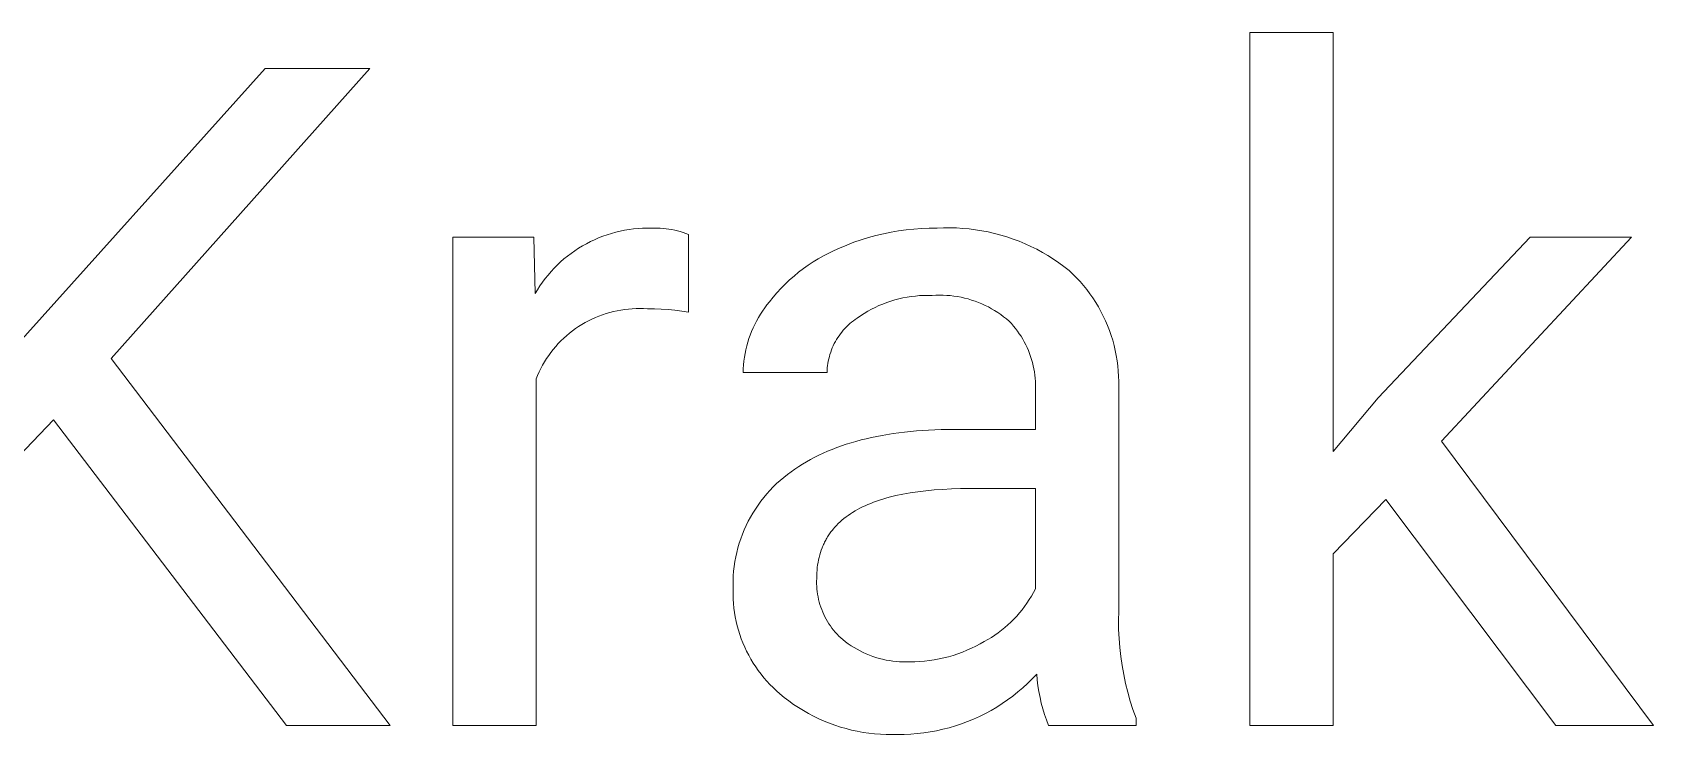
# Model space of a CAD drawing. Header units: millimetres. Extents: x -987 to 2591, y -102 to 2398.
# Drawn here: x 1936.8 to 2020.5, y 180.5 to 216.7 of the extents above; entities that cross this region are included whole.
import ezdxf

# ---------------------------------------------------------------- set-up
doc = ezdxf.new("R2010")
doc.units = ezdxf.units.MM
doc.header["$MEASUREMENT"] = 0
doc.layers.add('Domyślny', color=7, linetype='Continuous', true_color=0x000000)

msp = doc.modelspace()

# ---------------------------------------------------------------- linework, layer by layer
at = {"layer": 'Domyślny', "color": 18, "lineweight": 15, "true_color": 0x000000}
for p, q in [((1999.632, 180.913), (1999.632, 216.654)), ((1999.632, 216.654), (2003.933, 216.654)), ((2003.933, 216.654), (2003.933, 195.042)), ((1933.755, 198.042), (1948.814, 214.793)), ((1954.211, 214.793), (1940.879, 199.841)), ((1948.814, 214.793), (1954.211, 214.793)), ((1958.5, 180.92), (1958.5, 206.094)), ((1958.5, 206.094), (1962.682, 206.094)), ((1962.682, 206.094), (1962.753, 203.187)), ((1965.39, 205.761), (1965.597, 205.868)), ((1965.597, 205.868), (1965.808, 205.968)), ((1965.808, 205.968), (1966.023, 206.06)), ((1966.023, 206.06), (1966.24, 206.145)), ((1966.24, 206.145), (1966.46, 206.222)), ((1966.46, 206.222), (1966.683, 206.292)), ((1966.683, 206.292), (1966.908, 206.353)), ((1966.908, 206.353), (1967.135, 206.407)), ((1967.135, 206.407), (1967.364, 206.453)), ((1967.364, 206.453), (1967.594, 206.491)), ((1967.594, 206.491), (1967.826, 206.52)), ((1967.826, 206.52), (1968.058, 206.542)), ((1968.058, 206.542), (1968.291, 206.556)), ((1968.291, 206.556), (1968.524, 206.561)), ((1968.524, 206.561), (1968.758, 206.558)), ((1968.758, 206.558), (1968.907, 206.564)), ((1968.907, 206.564), (1969.057, 206.564)), ((1969.057, 206.564), (1969.207, 206.559)), ((1969.207, 206.559), (1969.357, 206.549)), ((1969.357, 206.549), (1969.506, 206.534)), ((1969.506, 206.534), (1969.654, 206.514)), ((1969.654, 206.514), (1969.802, 206.49)), ((1969.802, 206.49), (1969.949, 206.46)), ((1969.949, 206.46), (1970.095, 206.425)), ((1970.095, 206.425), (1970.239, 206.385)), ((1970.239, 206.385), (1970.383, 206.34)), ((1970.383, 206.34), (1970.524, 206.291)), ((1970.524, 206.291), (1970.664, 206.237)), ((1970.664, 206.237), (1970.664, 202.234)), ((1978.822, 205.691), (1979.194, 205.832)), ((1979.194, 205.832), (1979.57, 205.961)), ((1979.57, 205.961), (1979.95, 206.078)), ((1979.95, 206.078), (1980.334, 206.183)), ((1980.334, 206.183), (1980.72, 206.275)), ((1980.72, 206.275), (1981.11, 206.354)), ((1981.11, 206.354), (1981.502, 206.421)), ((1981.502, 206.421), (1981.896, 206.475)), ((1981.896, 206.475), (1982.291, 206.516)), ((1982.291, 206.516), (1982.688, 206.544)), ((1982.688, 206.544), (1983.085, 206.559)), ((1983.085, 206.559), (1983.483, 206.562)), ((1983.483, 206.562), (1983.815, 206.576)), ((1983.815, 206.576), (1984.148, 206.579)), ((1984.148, 206.579), (1984.481, 206.571)), ((1984.481, 206.571), (1984.813, 206.552)), ((1984.813, 206.552), (1985.144, 206.522)), ((1985.144, 206.522), (1985.474, 206.481)), ((1985.474, 206.481), (1985.803, 206.428)), ((1985.803, 206.428), (1986.13, 206.365)), ((1986.13, 206.365), (1986.454, 206.29)), ((1986.454, 206.29), (1986.776, 206.205)), ((1986.776, 206.205), (1987.094, 206.109)), ((1987.094, 206.109), (1987.409, 206.002)), ((1987.409, 206.002), (1987.721, 205.885)), ((1987.721, 205.885), (1988.028, 205.757)), ((2006.244, 197.806), (2014.083, 206.098)), ((2019.313, 206.098), (2009.52, 195.579)), ((2014.083, 206.098), (2019.313, 206.098)), ((1964.061, 204.819), (1964.236, 204.973)), ((1964.236, 204.973), (1964.416, 205.121)), ((1964.416, 205.121), (1964.602, 205.263)), ((1964.602, 205.263), (1964.792, 205.397)), ((1964.792, 205.397), (1964.987, 205.526)), ((1964.987, 205.526), (1965.187, 205.647)), ((1965.187, 205.647), (1965.39, 205.761)), ((1977.094, 204.825), (1977.357, 204.986)), ((1977.357, 204.986), (1977.624, 205.138)), ((1977.624, 205.138), (1977.896, 205.28)), ((1977.896, 205.28), (1978.174, 205.414)), ((1978.174, 205.414), (1978.455, 205.537)), ((1978.455, 205.537), (1978.822, 205.691)), ((1988.028, 205.757), (1988.331, 205.619)), ((1988.331, 205.619), (1988.629, 205.471)), ((1988.629, 205.471), (1988.922, 205.314)), ((1988.922, 205.314), (1989.209, 205.146)), ((1989.209, 205.146), (1989.491, 204.969)), ((1989.491, 204.969), (1989.766, 204.782)), ((1963.27, 203.963), (1963.416, 204.145)), ((1963.416, 204.145), (1963.568, 204.322)), ((1963.568, 204.322), (1963.727, 204.493)), ((1963.727, 204.493), (1963.891, 204.659)), ((1963.891, 204.659), (1964.061, 204.819)), ((1976.106, 204.094), (1976.344, 204.289)), ((1976.344, 204.289), (1976.588, 204.476)), ((1976.588, 204.476), (1976.838, 204.655)), ((1976.838, 204.655), (1977.094, 204.825)), ((1989.766, 204.782), (1990.035, 204.586)), ((1990.035, 204.586), (1990.298, 204.382)), ((1990.298, 204.382), (1990.494, 204.198)), ((1990.494, 204.198), (1990.683, 204.007)), ((1962.753, 203.187), (1962.872, 203.387)), ((1962.872, 203.387), (1962.998, 203.584)), ((1962.998, 203.584), (1963.131, 203.776)), ((1963.131, 203.776), (1963.27, 203.963)), ((1975.227, 203.234), (1975.435, 203.46)), ((1975.435, 203.46), (1975.652, 203.679)), ((1975.652, 203.679), (1975.875, 203.89)), ((1975.875, 203.89), (1976.106, 204.094)), ((1990.683, 204.007), (1990.866, 203.81)), ((1990.866, 203.81), (1991.042, 203.606)), ((1991.042, 203.606), (1991.211, 203.397)), ((1991.211, 203.397), (1991.372, 203.182)), ((1974.478, 202.285), (1974.591, 202.448)), ((1974.591, 202.448), (1974.71, 202.607)), ((1974.71, 202.607), (1974.834, 202.761)), ((1974.834, 202.761), (1975.026, 203.001)), ((1975.026, 203.001), (1975.227, 203.234)), ((1980.293, 202.477), (1980.099, 202.38)), ((1980.49, 202.567), (1980.293, 202.477)), ((1980.69, 202.65), (1980.49, 202.567)), ((1980.892, 202.727), (1980.69, 202.65)), ((1981.098, 202.796), (1980.892, 202.727)), ((1981.305, 202.859), (1981.098, 202.796)), ((1981.514, 202.914), (1981.305, 202.859)), ((1981.726, 202.963), (1981.514, 202.914)), ((1981.938, 203.004), (1981.726, 202.963)), ((1982.152, 203.037), (1981.938, 203.004)), ((1982.367, 203.064), (1982.152, 203.037)), ((1982.583, 203.083), (1982.367, 203.064)), ((1982.8, 203.094), (1982.583, 203.083)), ((1983.016, 203.098), (1982.8, 203.094)), ((1983.233, 203.095), (1983.016, 203.098)), ((1983.42, 203.105), (1983.233, 203.095)), ((1983.607, 203.109), (1983.42, 203.105)), ((1983.794, 203.107), (1983.607, 203.109)), ((1983.982, 203.098), (1983.794, 203.107)), ((1984.168, 203.083), (1983.982, 203.098)), ((1984.354, 203.061), (1984.168, 203.083)), ((1984.54, 203.033), (1984.354, 203.061)), ((1984.724, 202.998), (1984.54, 203.033)), ((1984.907, 202.957), (1984.724, 202.998)), ((1985.088, 202.91), (1984.907, 202.957)), ((1985.267, 202.857), (1985.088, 202.91)), ((1985.445, 202.797), (1985.267, 202.857)), ((1985.621, 202.732), (1985.445, 202.797)), ((1985.794, 202.66), (1985.621, 202.732)), ((1985.964, 202.582), (1985.794, 202.66)), ((1986.132, 202.499), (1985.964, 202.582)), ((1986.297, 202.41), (1986.132, 202.499)), ((1991.372, 203.182), (1991.526, 202.962)), ((1991.526, 202.962), (1991.673, 202.736)), ((1991.673, 202.736), (1991.812, 202.506)), ((1991.812, 202.506), (1991.942, 202.271)), ((1965.159, 201.595), (1964.993, 201.491)), ((1965.329, 201.694), (1965.159, 201.595)), ((1965.502, 201.787), (1965.329, 201.694)), ((1965.678, 201.874), (1965.502, 201.787)), ((1965.857, 201.954), (1965.678, 201.874)), ((1966.039, 202.029), (1965.857, 201.954)), ((1966.223, 202.097), (1966.039, 202.029)), ((1966.41, 202.158), (1966.223, 202.097)), ((1966.598, 202.214), (1966.41, 202.158)), ((1966.788, 202.262), (1966.598, 202.214)), ((1966.98, 202.305), (1966.788, 202.262)), ((1967.173, 202.34), (1966.98, 202.305)), ((1967.367, 202.369), (1967.173, 202.34)), ((1967.563, 202.391), (1967.367, 202.369)), ((1967.758, 202.406), (1967.563, 202.391)), ((1967.954, 202.415), (1967.758, 202.406)), ((1968.151, 202.417), (1967.954, 202.415)), ((1968.347, 202.412), (1968.151, 202.417)), ((1968.543, 202.4), (1968.347, 202.412)), ((1968.898, 202.399), (1968.543, 202.4)), ((1969.253, 202.387), (1968.898, 202.399)), ((1969.607, 202.365), (1969.253, 202.387)), ((1969.961, 202.332), (1969.607, 202.365)), ((1970.313, 202.288), (1969.961, 202.332)), ((1970.664, 202.234), (1970.313, 202.288)), ((1973.998, 201.42), (1974.082, 201.599)), ((1974.082, 201.599), (1974.172, 201.775)), ((1974.172, 201.775), (1974.269, 201.949)), ((1974.269, 201.949), (1974.371, 202.119)), ((1974.371, 202.119), (1974.478, 202.285)), ((1978.982, 201.639), (1978.893, 201.558)), ((1979.073, 201.716), (1978.982, 201.639)), ((1979.166, 201.79), (1979.073, 201.716)), ((1979.262, 201.86), (1979.166, 201.79)), ((1979.361, 201.927), (1979.262, 201.86)), ((1979.539, 202.05), (1979.361, 201.927)), ((1979.722, 202.166), (1979.539, 202.05)), ((1979.909, 202.276), (1979.722, 202.166)), ((1980.099, 202.38), (1979.909, 202.276)), ((1986.458, 202.315), (1986.297, 202.41)), ((1986.616, 202.215), (1986.458, 202.315)), ((1986.771, 202.109), (1986.616, 202.215)), ((1986.922, 201.998), (1986.771, 202.109)), ((1987.069, 201.882), (1986.922, 201.998)), ((1987.212, 201.761), (1987.069, 201.882)), ((1987.324, 201.64), (1987.212, 201.761)), ((1987.432, 201.516), (1987.324, 201.64)), ((1991.942, 202.271), (1992.065, 202.032)), ((1992.065, 202.032), (1992.179, 201.788)), ((1992.179, 201.788), (1992.284, 201.541)), ((1964.221, 200.886), (1964.08, 200.749)), ((1964.367, 201.017), (1964.221, 200.886)), ((1964.517, 201.144), (1964.367, 201.017)), ((1964.672, 201.265), (1964.517, 201.144)), ((1964.831, 201.381), (1964.672, 201.265)), ((1964.993, 201.491), (1964.831, 201.381)), ((1973.721, 200.677), (1973.781, 200.866)), ((1973.781, 200.866), (1973.847, 201.053)), ((1973.847, 201.053), (1973.919, 201.238)), ((1973.919, 201.238), (1973.998, 201.42)), ((1978.297, 200.817), (1978.238, 200.713)), ((1978.36, 200.918), (1978.297, 200.817)), ((1978.427, 201.017), (1978.36, 200.918)), ((1978.496, 201.114), (1978.427, 201.017)), ((1978.57, 201.208), (1978.496, 201.114)), ((1978.646, 201.3), (1978.57, 201.208)), ((1978.725, 201.389), (1978.646, 201.3)), ((1978.808, 201.475), (1978.725, 201.389)), ((1978.893, 201.558), (1978.808, 201.475)), ((1987.536, 201.388), (1987.432, 201.516)), ((1987.635, 201.257), (1987.536, 201.388)), ((1987.73, 201.122), (1987.635, 201.257)), ((1987.82, 200.985), (1987.73, 201.122)), ((1987.906, 200.844), (1987.82, 200.985)), ((1987.986, 200.7), (1987.906, 200.844)), ((1992.284, 201.541), (1992.381, 201.29)), ((1992.381, 201.29), (1992.47, 201.036)), ((1992.47, 201.036), (1992.55, 200.779)), ((1992.55, 200.779), (1992.62, 200.52)), ((1963.449, 199.999), (1963.339, 199.836)), ((1963.565, 200.158), (1963.449, 199.999)), ((1963.686, 200.312), (1963.565, 200.158)), ((1963.812, 200.462), (1963.686, 200.312)), ((1963.944, 200.608), (1963.812, 200.462)), ((1964.08, 200.749), (1963.944, 200.608)), ((1973.546, 199.905), (1973.58, 200.1)), ((1973.58, 200.1), (1973.621, 200.294)), ((1973.621, 200.294), (1973.668, 200.487)), ((1973.668, 200.487), (1973.721, 200.677)), ((1977.928, 199.941), (1977.899, 199.825)), ((1977.96, 200.055), (1977.928, 199.941)), ((1977.997, 200.169), (1977.96, 200.055)), ((1978.038, 200.281), (1977.997, 200.169)), ((1978.082, 200.392), (1978.038, 200.281)), ((1978.13, 200.501), (1978.082, 200.392)), ((1978.182, 200.608), (1978.13, 200.501)), ((1978.238, 200.713), (1978.182, 200.608)), ((1988.062, 200.554), (1987.986, 200.7)), ((1988.133, 200.406), (1988.062, 200.554)), ((1988.198, 200.255), (1988.133, 200.406)), ((1988.259, 200.101), (1988.198, 200.255)), ((1988.314, 199.946), (1988.259, 200.101)), ((1988.363, 199.789), (1988.314, 199.946)), ((1992.62, 200.52), (1992.682, 200.258)), ((1992.682, 200.258), (1992.735, 199.995)), ((1992.735, 199.995), (1992.779, 199.729)), ((1940.879, 199.841), (1955.259, 180.922)), ((1962.956, 199.151), (1962.875, 198.972)), ((1963.043, 199.327), (1962.956, 199.151)), ((1963.135, 199.5), (1963.043, 199.327)), ((1963.234, 199.67), (1963.135, 199.5)), ((1963.339, 199.836), (1963.234, 199.67)), ((1973.475, 199.116), (1973.483, 199.314)), ((1977.812, 199.116), (1973.475, 199.116)), ((1973.483, 199.314), (1973.497, 199.511)), ((1973.497, 199.511), (1973.518, 199.709)), ((1973.518, 199.709), (1973.546, 199.905)), ((1977.816, 199.235), (1977.812, 199.116)), ((1977.824, 199.354), (1977.816, 199.235)), ((1977.837, 199.473), (1977.824, 199.354)), ((1977.853, 199.591), (1977.837, 199.473)), ((1977.874, 199.708), (1977.853, 199.591)), ((1977.899, 199.825), (1977.874, 199.708)), ((1988.408, 199.631), (1988.363, 199.789)), ((1988.447, 199.471), (1988.408, 199.631)), ((1988.48, 199.31), (1988.447, 199.471)), ((1988.508, 199.147), (1988.48, 199.31)), ((1988.53, 198.984), (1988.508, 199.147)), ((1992.779, 199.729), (1992.813, 199.463)), ((1992.813, 199.463), (1992.838, 199.195)), ((1992.838, 199.195), (1992.855, 198.927)), ((1962.875, 198.972), (1962.801, 198.791)), ((1962.801, 198.791), (1962.801, 180.92)), ((1988.547, 198.821), (1988.53, 198.984)), ((1988.558, 198.656), (1988.547, 198.821)), ((1988.564, 198.492), (1988.558, 198.656)), ((1988.558, 198.163), (1988.564, 198.327)), ((1988.564, 198.327), (1988.564, 198.492)), ((1992.855, 198.927), (1992.861, 198.658)), ((1992.861, 198.658), (1992.859, 198.389)), ((1992.859, 198.389), (1992.859, 186.809)), ((1988.558, 196.185), (1988.558, 198.163)), ((2003.933, 195.042), (2006.244, 197.806)), ((1937.901, 196.672), (1933.755, 192.371)), ((1949.91, 180.922), (1937.901, 196.672)), ((1979.827, 195.706), (1980.097, 195.768)), ((1980.097, 195.768), (1980.371, 195.825)), ((1980.371, 195.825), (1980.65, 195.878)), ((1980.65, 195.878), (1981.223, 195.972)), ((1981.223, 195.972), (1981.814, 196.049)), ((1981.814, 196.049), (1982.424, 196.108)), ((1982.424, 196.108), (1983.052, 196.151)), ((1983.052, 196.151), (1983.699, 196.176)), ((1983.699, 196.176), (1984.365, 196.185)), ((1984.365, 196.185), (1988.558, 196.185)), ((1977.389, 194.854), (1977.611, 194.959)), ((1977.611, 194.959), (1977.838, 195.059)), ((1977.838, 195.059), (1978.07, 195.154)), ((1978.07, 195.154), (1978.307, 195.246)), ((1978.307, 195.246), (1978.549, 195.333)), ((1978.549, 195.333), (1978.795, 195.416)), ((1978.795, 195.416), (1979.046, 195.495)), ((1979.046, 195.495), (1979.301, 195.57)), ((1979.301, 195.57), (1979.562, 195.64)), ((1979.562, 195.64), (1979.827, 195.706)), ((2009.52, 195.579), (2020.457, 180.913)), ((1975.965, 194.005), (1976.154, 194.139)), ((1976.154, 194.139), (1976.348, 194.269)), ((1976.348, 194.269), (1976.547, 194.394)), ((1976.547, 194.394), (1976.75, 194.516)), ((1976.75, 194.516), (1976.958, 194.633)), ((1976.958, 194.633), (1977.171, 194.746)), ((1977.171, 194.746), (1977.389, 194.854)), ((1975.032, 193.218), (1975.207, 193.388)), ((1975.207, 193.388), (1975.389, 193.552)), ((1975.389, 193.552), (1975.576, 193.71)), ((1975.576, 193.71), (1975.768, 193.861)), ((1975.768, 193.861), (1975.965, 194.005)), ((1974.247, 192.283), (1974.391, 192.481)), ((1974.391, 192.481), (1974.541, 192.673)), ((1974.541, 192.673), (1974.698, 192.861)), ((1974.698, 192.861), (1974.862, 193.042)), ((1974.862, 193.042), (1975.032, 193.218)), ((1980.212, 192.43), (1980.063, 192.373)), ((1980.364, 192.485), (1980.212, 192.43)), ((1980.521, 192.539), (1980.364, 192.485)), ((1980.681, 192.589), (1980.521, 192.539)), ((1980.845, 192.638), (1980.681, 192.589)), ((1981.013, 192.684), (1980.845, 192.638)), ((1981.361, 192.77), (1981.013, 192.684)), ((1981.724, 192.847), (1981.361, 192.77)), ((1982.103, 192.914), (1981.724, 192.847)), ((1982.497, 192.973), (1982.103, 192.914)), ((1982.906, 193.022), (1982.497, 192.973)), ((1983.331, 193.063), (1982.906, 193.022)), ((1983.772, 193.095), (1983.331, 193.063)), ((1984.228, 193.117), (1983.772, 193.095)), ((1984.7, 193.131), (1984.228, 193.117)), ((1985.187, 193.135), (1984.7, 193.131)), ((1988.558, 193.135), (1985.187, 193.135)), ((1988.558, 187.965), (1988.558, 193.135)), ((2006.637, 192.576), (2003.933, 189.765)), ((2015.406, 180.913), (2006.637, 192.576)), ((1973.741, 191.447), (1973.857, 191.662)), ((1973.857, 191.662), (1973.979, 191.874)), ((1973.979, 191.874), (1974.11, 192.081)), ((1974.11, 192.081), (1974.247, 192.283)), ((1978.683, 191.589), (1978.58, 191.505)), ((1978.789, 191.672), (1978.683, 191.589)), ((1978.899, 191.752), (1978.789, 191.672)), ((1979.013, 191.83), (1978.899, 191.752)), ((1979.13, 191.906), (1979.013, 191.83)), ((1979.252, 191.979), (1979.13, 191.906)), ((1979.378, 192.051), (1979.252, 191.979)), ((1979.507, 192.12), (1979.378, 192.051)), ((1979.64, 192.186), (1979.507, 192.12)), ((1979.777, 192.251), (1979.64, 192.186)), ((1979.918, 192.313), (1979.777, 192.251)), ((1980.063, 192.373), (1979.918, 192.313)), ((1973.356, 190.549), (1973.44, 190.778)), ((1973.44, 190.778), (1973.533, 191.005)), ((1973.533, 191.005), (1973.633, 191.228)), ((1973.633, 191.228), (1973.741, 191.447)), ((1977.901, 190.744), (1977.867, 190.692)), ((1977.936, 190.796), (1977.901, 190.744)), ((1977.972, 190.847), (1977.936, 190.796)), ((1978.009, 190.898), (1977.972, 190.847)), ((1978.048, 190.948), (1978.009, 190.898)), ((1978.087, 190.998), (1978.048, 190.948)), ((1978.127, 191.047), (1978.087, 190.998)), ((1978.21, 191.143), (1978.127, 191.047)), ((1978.297, 191.237), (1978.21, 191.143)), ((1978.387, 191.328), (1978.297, 191.237)), ((1978.482, 191.418), (1978.387, 191.328)), ((1978.58, 191.505), (1978.482, 191.418)), ((1973.149, 189.846), (1973.21, 190.082)), ((1973.21, 190.082), (1973.279, 190.317)), ((1973.279, 190.317), (1973.356, 190.549)), ((1977.509, 189.96), (1977.469, 189.838)), ((1977.554, 190.079), (1977.509, 189.96)), ((1977.577, 190.137), (1977.554, 190.079)), ((1977.602, 190.195), (1977.577, 190.137)), ((1977.627, 190.253), (1977.602, 190.195)), ((1977.654, 190.31), (1977.627, 190.253)), ((1977.681, 190.366), (1977.654, 190.31)), ((1977.71, 190.422), (1977.681, 190.366)), ((1977.739, 190.477), (1977.71, 190.422)), ((1977.77, 190.532), (1977.739, 190.477)), ((1977.801, 190.586), (1977.77, 190.532)), ((1977.833, 190.639), (1977.801, 190.586)), ((1977.867, 190.692), (1977.833, 190.639)), ((1972.989, 188.882), (1973.017, 189.125)), ((1973.017, 189.125), (1973.053, 189.366)), ((1973.053, 189.366), (1973.097, 189.607)), ((1973.097, 189.607), (1973.149, 189.846)), ((1977.307, 189.063), (1977.293, 188.926)), ((1977.324, 189.198), (1977.307, 189.063)), ((1977.345, 189.331), (1977.324, 189.198)), ((1977.37, 189.461), (1977.345, 189.331)), ((1977.399, 189.589), (1977.37, 189.461)), ((1977.432, 189.715), (1977.399, 189.589)), ((1977.469, 189.838), (1977.432, 189.715)), ((2003.933, 189.765), (2003.933, 180.913)), ((1972.957, 188.149), (1972.959, 188.394)), ((1972.959, 188.394), (1972.97, 188.638)), ((1972.97, 188.638), (1972.989, 188.882)), ((1977.276, 188.501), (1977.272, 188.364)), ((1977.272, 188.364), (1977.272, 188.227)), ((1977.272, 188.227), (1977.277, 188.091)), ((1977.278, 188.645), (1977.276, 188.501)), ((1977.284, 188.786), (1977.278, 188.645)), ((1977.293, 188.926), (1977.284, 188.786)), ((1972.963, 187.905), (1972.957, 188.149)), ((1972.962, 187.672), (1972.963, 187.905)), ((1972.969, 187.439), (1972.962, 187.672)), ((1972.984, 187.206), (1972.969, 187.439)), ((1977.277, 188.091), (1977.287, 187.955)), ((1977.287, 187.955), (1977.302, 187.819)), ((1977.302, 187.819), (1977.321, 187.684)), ((1977.321, 187.684), (1977.345, 187.549)), ((1977.345, 187.549), (1977.374, 187.416)), ((1977.374, 187.416), (1977.407, 187.283)), ((1988.126, 187.229), (1988.243, 187.407)), ((1988.243, 187.407), (1988.354, 187.589)), ((1988.354, 187.589), (1988.46, 187.775)), ((1988.46, 187.775), (1988.558, 187.965)), ((1973.006, 186.974), (1972.984, 187.206)), ((1973.037, 186.743), (1973.006, 186.974)), ((1973.076, 186.513), (1973.037, 186.743)), ((1977.407, 187.283), (1977.445, 187.152)), ((1977.445, 187.152), (1977.488, 187.022)), ((1977.488, 187.022), (1977.535, 186.894)), ((1977.535, 186.894), (1977.586, 186.767)), ((1977.586, 186.767), (1977.642, 186.643)), ((1977.642, 186.643), (1977.702, 186.52)), ((1987.451, 186.403), (1987.597, 186.559)), ((1987.597, 186.559), (1987.738, 186.72)), ((1987.738, 186.72), (1987.873, 186.885)), ((1987.873, 186.885), (1988.002, 187.055)), ((1988.002, 187.055), (1988.126, 187.229)), ((1992.859, 186.809), (1992.85, 186.34)), ((1973.122, 186.284), (1973.076, 186.513)), ((1973.176, 186.057), (1973.122, 186.284)), ((1973.238, 185.832), (1973.176, 186.057)), ((1973.308, 185.61), (1973.238, 185.832)), ((1977.702, 186.52), (1977.766, 186.399)), ((1977.766, 186.399), (1977.834, 186.281)), ((1977.834, 186.281), (1977.907, 186.165)), ((1977.907, 186.165), (1977.984, 186.052)), ((1977.984, 186.052), (1978.064, 185.942)), ((1978.064, 185.942), (1978.148, 185.834)), ((1978.148, 185.834), (1978.236, 185.729)), ((1978.236, 185.729), (1978.327, 185.628)), ((1986.472, 185.58), (1986.647, 185.703)), ((1986.647, 185.703), (1986.817, 185.832)), ((1986.817, 185.832), (1986.983, 185.967)), ((1986.983, 185.967), (1987.144, 186.107)), ((1987.144, 186.107), (1987.3, 186.252)), ((1987.3, 186.252), (1987.451, 186.403)), ((1992.85, 186.34), (1992.856, 185.872)), ((1992.856, 185.872), (1992.877, 185.404)), ((1973.385, 185.39), (1973.308, 185.61)), ((1973.469, 185.172), (1973.385, 185.39)), ((1973.562, 184.958), (1973.469, 185.172)), ((1973.661, 184.747), (1973.562, 184.958)), ((1978.327, 185.628), (1978.422, 185.53)), ((1978.422, 185.53), (1978.521, 185.435)), ((1978.521, 185.435), (1978.622, 185.344)), ((1978.622, 185.344), (1978.762, 185.234)), ((1978.762, 185.234), (1978.906, 185.129)), ((1978.906, 185.129), (1979.053, 185.029)), ((1979.053, 185.029), (1979.203, 184.935)), ((1979.203, 184.935), (1979.357, 184.846)), ((1985.028, 184.795), (1985.258, 184.897)), ((1985.258, 184.897), (1985.484, 185.006)), ((1985.484, 185.006), (1985.707, 185.124)), ((1985.707, 185.124), (1985.925, 185.248)), ((1985.925, 185.248), (1986.111, 185.353)), ((1986.111, 185.353), (1986.294, 185.464)), ((1986.294, 185.464), (1986.472, 185.58)), ((1992.877, 185.404), (1992.914, 184.936)), ((1992.914, 184.936), (1992.966, 184.471)), ((1973.767, 184.54), (1973.661, 184.747)), ((1973.881, 184.336), (1973.767, 184.54)), ((1974.001, 184.136), (1973.881, 184.336)), ((1974.128, 183.941), (1974.001, 184.136)), ((1979.357, 184.846), (1979.514, 184.762)), ((1979.514, 184.762), (1979.673, 184.683)), ((1979.673, 184.683), (1979.835, 184.61)), ((1979.835, 184.61), (1980, 184.543)), ((1980, 184.543), (1980.166, 184.482)), ((1980.166, 184.482), (1980.335, 184.426)), ((1980.335, 184.426), (1980.506, 184.376)), ((1980.506, 184.376), (1980.678, 184.332)), ((1980.678, 184.332), (1980.852, 184.295)), ((1980.852, 184.295), (1981.026, 184.263)), ((1981.026, 184.263), (1981.202, 184.237)), ((1981.202, 184.237), (1981.379, 184.217)), ((1981.379, 184.217), (1981.556, 184.204)), ((1981.556, 184.204), (1981.734, 184.196)), ((1981.734, 184.196), (1981.911, 184.195)), ((1981.911, 184.195), (1982.089, 184.2)), ((1982.089, 184.2), (1982.341, 184.204)), ((1982.341, 184.204), (1982.592, 184.216)), ((1982.592, 184.216), (1982.843, 184.237)), ((1982.843, 184.237), (1983.092, 184.266)), ((1983.092, 184.266), (1983.341, 184.303)), ((1983.341, 184.303), (1983.588, 184.349)), ((1983.588, 184.349), (1983.834, 184.403)), ((1983.834, 184.403), (1984.078, 184.465)), ((1984.078, 184.465), (1984.319, 184.535)), ((1984.319, 184.535), (1984.558, 184.614)), ((1984.558, 184.614), (1984.795, 184.7)), ((1984.795, 184.7), (1985.028, 184.795)), ((1992.966, 184.471), (1993.033, 184.007)), ((1974.262, 183.75), (1974.128, 183.941)), ((1974.402, 183.563), (1974.262, 183.75)), ((1974.549, 183.382), (1974.402, 183.563)), ((1974.702, 183.206), (1974.549, 183.382)), ((1974.86, 183.035), (1974.702, 183.206)), ((1988.398, 183.325), (1988.159, 183.09)), ((1988.63, 183.568), (1988.398, 183.325)), ((1988.656, 183.267), (1988.63, 183.568)), ((1988.693, 182.966), (1988.656, 183.267)), ((1993.033, 184.007), (1993.116, 183.545)), ((1993.116, 183.545), (1993.214, 183.087)), ((1975.024, 182.869), (1974.86, 183.035)), ((1975.194, 182.71), (1975.024, 182.869)), ((1975.37, 182.556), (1975.194, 182.71)), ((1975.601, 182.365), (1975.37, 182.556)), ((1975.838, 182.183), (1975.601, 182.365)), ((1987.393, 182.438), (1987.124, 182.239)), ((1987.656, 182.647), (1987.393, 182.438)), ((1987.911, 182.864), (1987.656, 182.647)), ((1988.159, 183.09), (1987.911, 182.864)), ((1988.741, 182.667), (1988.693, 182.966)), ((1988.798, 182.37), (1988.741, 182.667)), ((1988.866, 182.075), (1988.798, 182.37)), ((1993.214, 183.087), (1993.326, 182.632)), ((1993.326, 182.632), (1993.454, 182.181)), ((1976.082, 182.008), (1975.838, 182.183)), ((1976.332, 181.842), (1976.082, 182.008)), ((1976.586, 181.685), (1976.332, 181.842)), ((1976.847, 181.536), (1976.586, 181.685)), ((1977.112, 181.396), (1976.847, 181.536)), ((1985.98, 181.54), (1985.679, 181.39)), ((1986.275, 181.699), (1985.98, 181.54)), ((1986.564, 181.869), (1986.275, 181.699)), ((1986.847, 182.049), (1986.564, 181.869)), ((1987.124, 182.239), (1986.847, 182.049)), ((1988.944, 181.783), (1988.866, 182.075)), ((1989.032, 181.493), (1988.944, 181.783)), ((1993.454, 182.181), (1993.596, 181.735)), ((1993.596, 181.735), (1993.753, 181.293)), ((1955.259, 180.922), (1949.91, 180.922)), ((1962.801, 180.92), (1958.5, 180.92)), ((1977.381, 181.266), (1977.112, 181.396)), ((1977.655, 181.145), (1977.381, 181.266)), ((1977.933, 181.033), (1977.655, 181.145)), ((1978.215, 180.93), (1977.933, 181.033)), ((1978.5, 180.838), (1978.215, 180.93)), ((1978.788, 180.755), (1978.5, 180.838)), ((1979.078, 180.681), (1978.788, 180.755)), ((1983.785, 180.722), (1983.457, 180.649)), ((1984.11, 180.805), (1983.785, 180.722)), ((1984.432, 180.9), (1984.11, 180.805)), ((1984.75, 181.006), (1984.432, 180.9)), ((1985.064, 181.124), (1984.75, 181.006)), ((1985.374, 181.252), (1985.064, 181.124)), ((1985.679, 181.39), (1985.374, 181.252)), ((1989.13, 181.206), (1989.032, 181.493)), ((1989.237, 180.924), (1989.13, 181.206)), ((1993.753, 180.924), (1989.237, 180.924)), ((1993.753, 181.293), (1993.753, 180.924)), ((2003.933, 180.913), (1999.632, 180.913)), ((2020.457, 180.913), (2015.406, 180.913)), ((1979.371, 180.618), (1979.078, 180.681)), ((1979.666, 180.565), (1979.371, 180.618)), ((1979.963, 180.522), (1979.666, 180.565)), ((1980.26, 180.489), (1979.963, 180.522)), ((1980.559, 180.466), (1980.26, 180.489)), ((1980.858, 180.454), (1980.559, 180.466)), ((1981.158, 180.451), (1980.858, 180.454)), ((1981.458, 180.459), (1981.158, 180.451)), ((1981.793, 180.461), (1981.458, 180.459)), ((1982.128, 180.476), (1981.793, 180.461)), ((1982.463, 180.502), (1982.128, 180.476)), ((1982.796, 180.539), (1982.463, 180.502)), ((1983.128, 180.589), (1982.796, 180.539)), ((1983.457, 180.649), (1983.128, 180.589))]:
    msp.add_line(p, q, dxfattribs=at)

doc.saveas('drawing.dxf')
